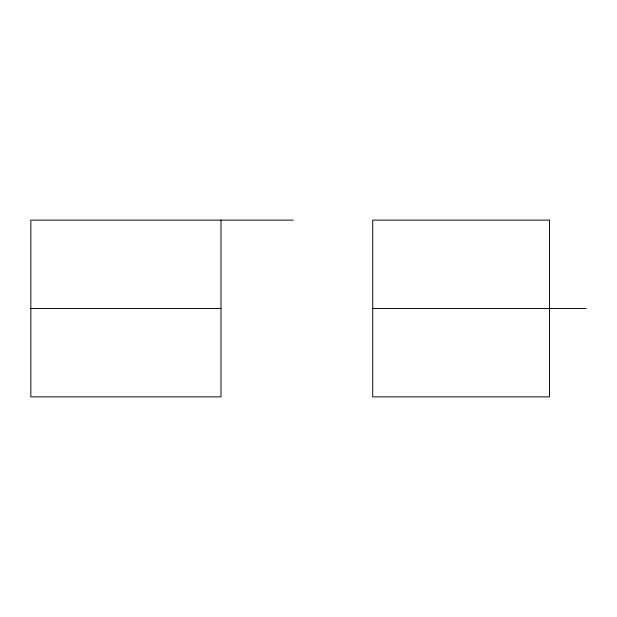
<?xml version="1.0" encoding="UTF-8"?>
<svg xmlns="http://www.w3.org/2000/svg" width="617" height="617" viewBox="0 0 617 617"><rect width="100%" height="100%" fill="white"/><g stroke="black" fill="none" stroke-linecap="round" stroke-linejoin="round"><path stroke-width="0.93" d="M293.314 220.13L30.85 220.13L30.85 396.87L220.986 396.87L220.986 220.13M30.85 308.5L220.986 308.5M372.722 308.5L586.15 308.5M549.462 220.13L372.722 220.13L372.722 396.87L549.462 396.87L549.462 220.13"/></g></svg>
